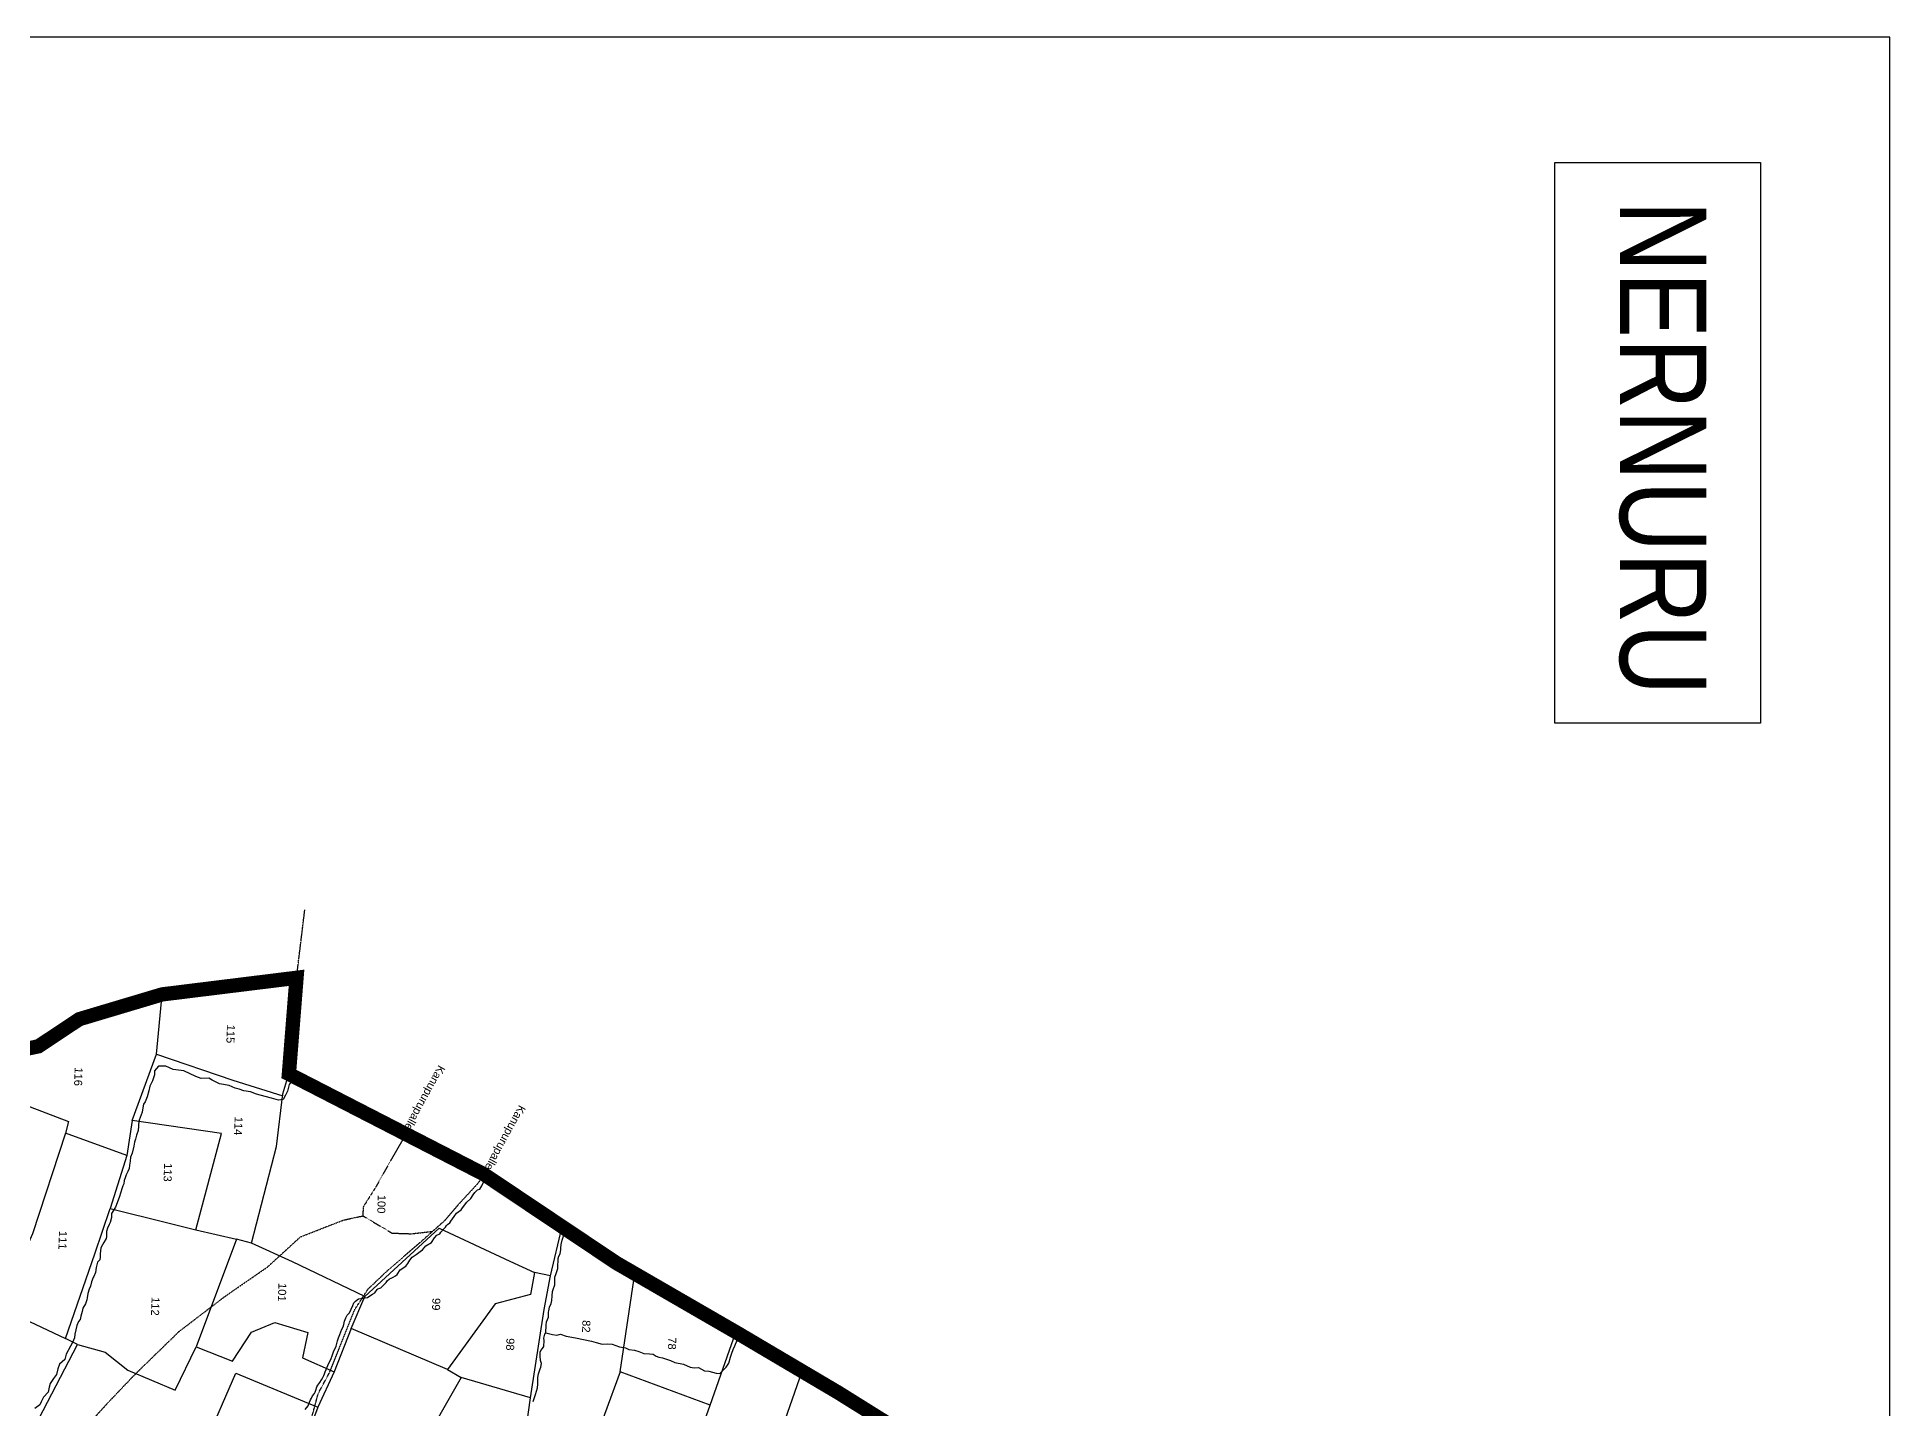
# Model space of a CAD drawing. Header units: inches. Extents: x 337143 to 343737, y 1590289 to 1599624.
# Drawn here: x 340848 to 343737, y 1597485 to 1599624 of the extents above; entities that cross this region are included whole.
import ezdxf

# ---------------------------------------------------------------- set-up
doc = ezdxf.new("R2010")
doc.units = ezdxf.units.IN
doc.header["$MEASUREMENT"] = 0
for name, pattern in [('ACAD_ISO03W100', [30, 12, -18]), ('ACAD_ISO07W100', [3, 0, -3]), ('BORDER', [1.75, 0.5, -0.25, 0.5, -0.25, 0, -0.25])]:
    doc.linetypes.add(name, pattern=pattern)
for name, color, linetype in [('C LINE COO', 6, 'Continuous'), ('NALA', 4, 'Continuous'), ('SURVEY_BND', 7, 'Continuous'), ('TITLEBLOCK', 7, 'Continuous')]:
    doc.layers.add(name, color=color, linetype=linetype)
doc.layers.add('FOOTPATH', color=150, linetype='ACAD_ISO07W100', lineweight=30)
doc.layers.add('VILL_BOUNDARY', color=6, linetype='BORDER', lineweight=30)
doc.styles.add('ARIALN', font='ARIALN.TTF')
doc.styles.get("Standard").update_dxf_attribs({"font": 'arial.ttf'})

msp = doc.modelspace()

# ---------------------------------------------------------------- linework, layer by layer
at = {"layer": 'C LINE COO', "color": 0}
msp.add_lwpolyline([(337143.2, 1599624.3), (337143.2, 1590289), (343736.8, 1590289), (343736.8, 1599624.3), (337143.2, 1599624.3)], dxfattribs=at)
msp.add_lwpolyline([(343534.7, 1599428.4), (343534.7, 1598554), (343214.1, 1598554), (343214.1, 1599428.4)], close=True, dxfattribs=at)
at = {"layer": 'FOOTPATH', "ltscale": 0.002}
for points in [[(341422.6, 1597913.4), (341398.6, 1597871.7), (341375.6, 1597830.6), (341355.8, 1597799.3), (341355.7, 1597785.8), (341401, 1597758.9), (341431.3, 1597757.9), (341464.3, 1597761.7)], [(341030.8, 1596970.9), (341076.2, 1596948.2), (341093.5, 1596938), (341105.9, 1596973), (341156.9, 1597091.5), (341173.7, 1597125.9), (341176, 1597176.5), (341205.7, 1597259.6), (341233.4, 1597353.3), (341274.8, 1597467.4), (341286, 1597508.9), (341303.9, 1597542), (341343.2, 1597640.1), (341363.7, 1597671.7), (341396.8, 1597703.1), (341445.4, 1597744.8), (341483.3, 1597778.7), (341505.2, 1597804.2), (341534.4, 1597835.8), (341545.3, 1597850.1)], [(340846.7, 1597372), (340895.8, 1597426), (340958.5, 1597494.8), (341000.8, 1597539.2), (341069.2, 1597605.7), (341140.9, 1597660.5), (341206.9, 1597706.1), (341258.4, 1597753.2), (341325.7, 1597779.4), (341355.7, 1597785.8)]]:
    msp.add_lwpolyline(points, dxfattribs=at)
at = {"layer": 'NALA'}
for points in [[(341621, 1597496.5), (341624.8, 1597507), (341628, 1597517.5), (341628.2, 1597523.3), (341628.4, 1597529.4), (341628.6, 1597533.7), (341629.3, 1597539.2), (341630.6, 1597542.4), (341631.8, 1597547.5), (341632.8, 1597549.9), (341634, 1597555.8), (341632.4, 1597560.1), (341631.8, 1597567), (341631.9, 1597573.3), (341633, 1597575.8), (341635.5, 1597579), (341636.6, 1597580.5), (341637.6, 1597582), (341638.2, 1597591.4), (341637.9, 1597595), (341639.2, 1597601.1), (341640.8, 1597603.5), (341641.2, 1597615.1), (341641.8, 1597620.7), (341645.2, 1597628), (341645.2, 1597635.6), (341645.3, 1597637.7), (341646.4, 1597643.6), (341649.4, 1597648.9), (341650.1, 1597653.6), (341650.5, 1597661), (341651.5, 1597668.1), (341652.4, 1597670.9), (341654.9, 1597678), (341655, 1597680.3), (341655.1, 1597690.1), (341656.8, 1597695.8), (341658, 1597699), (341659.5, 1597703.7), (341659.7, 1597709.3), (341659.9, 1597714.4), (341660, 1597719.5), (341661, 1597723.2), (341663.2, 1597726.8), (341664.1, 1597733.1), (341664.2, 1597735.5), (341664.7, 1597741.3), (341666.2, 1597747.7), (341668.6, 1597754.3), (341665.7, 1597760), (341664.9, 1597761.5), (341658.6, 1597767.2), (341646.9, 1597774.5), (341645.2, 1597777), (341641.6, 1597777.3), (341633.7, 1597782.3), (341627, 1597788.3), (341621.8, 1597791.6), (341614.9, 1597793.7), (341608, 1597798.8), (341600.9, 1597804.6), (341593.2, 1597807.5), (341585.1, 1597813.5), (341581.7, 1597818.4), (341570.6, 1597823.1), (341560.2, 1597830.8), (341549.7, 1597836.4), (341542.7, 1597841.4), (341532, 1597848.1), (341523.8, 1597850.6), (341518.3, 1597853.5), (341514.8, 1597857.1), (341506.2, 1597861), (341500.1, 1597863.6), (341493.3, 1597867.2), (341484.6, 1597875.4), (341475.7, 1597878), (341465.9, 1597883.1), (341461.7, 1597887.9), (341450.2, 1597892.6), (341442, 1597895.6), (341437.5, 1597898.2), (341431.8, 1597900.4), (341424.7, 1597903.3), (341418.9, 1597906.2), (341413.3, 1597908.4), (341407.4, 1597913.6), (341399.2, 1597915.8), (341391.9, 1597920.2), (341380.7, 1597927.3), (341371.7, 1597928.8), (341361.6, 1597934.1), (341354.8, 1597939.3), (341344.6, 1597943.9), (341336.1, 1597946.8), (341327.5, 1597950.8), (341322.5, 1597954.7), (341315.3, 1597958.3), (341305.7, 1597964.9), (341296.8, 1597970.1), (341290, 1597973.1), (341281.3, 1597974.7), (341273.2, 1597980.7), (341268.9, 1597988), (341257.4, 1597994.6), (341249.1, 1597997.5), (341243.7, 1597995.1), (341240.7, 1597990.6), (341237.9, 1597980.3), (341235, 1597974), (341231.5, 1597967.5), (341223.8, 1597966.5), (341213.1, 1597969.6), (341203.1, 1597972.1), (341189.7, 1597975.7), (341180.2, 1597979.2), (341169.8, 1597980.7), (341162.4, 1597983.2), (341156.2, 1597985), (341147, 1597988.9), (341131.8, 1597991.5), (341120.7, 1597997.2), (341115.2, 1598000.4), (341103.5, 1598000.2), (341094.9, 1598003.1), (341076.5, 1598012), (341068.3, 1598013.3), (341059.5, 1598013.9), (341048.3, 1598019.2), (341037, 1598019.1), (341030.5, 1598012), (341030.4, 1598005.7), (341027.5, 1597996.5), (341023.6, 1597988.2), (341021.8, 1597980.9), (341019.3, 1597971.4), (341015.9, 1597963.6), (341013.6, 1597959.8), (341012.3, 1597954.5), (341011.2, 1597947.7), (341006.9, 1597935.3), (341005.8, 1597928.1), (341005.7, 1597925.8), (341005.3, 1597918.7), (341002.8, 1597911.5), (341000.9, 1597905.6), (340999.7, 1597900.9), (340998.5, 1597894.7), (340995.6, 1597883.7), (340993.1, 1597877.2), (340992.8, 1597871.1), (340991.8, 1597865.1), (340990.9, 1597859.7), (340988.9, 1597855.2), (340986.4, 1597849.7), (340984.8, 1597845.3), (340983.4, 1597841.2), (340982.6, 1597835.7), (340981.4, 1597832.8), (340979.7, 1597828), (340978, 1597822.8), (340975.5, 1597814.3), (340969.9, 1597799.5), (340963.6, 1597789.7), (340963.4, 1597783.5), (340961.7, 1597775.7), (340960, 1597772.3), (340957.1, 1597766.4), (340955.9, 1597761.4), (340955.7, 1597757.9), (340955.9, 1597753.3), (340955.3, 1597750.6), (340951.5, 1597744.2), (340949.6, 1597740.6), (340946.7, 1597736.1), (340946.1, 1597726.8), (340945.8, 1597721.7), (340945.4, 1597717.4), (340941.8, 1597713.4), (340939.5, 1597705.4), (340938.7, 1597697.5), (340936, 1597691.4), (340935.1, 1597689.8), (340932.6, 1597682.8), (340930.6, 1597676.4), (340928.9, 1597671.6), (340928.9, 1597671.6), (340926.8, 1597664.6), (340926.8, 1597664.6), (340925.4, 1597657.8), (340924.9, 1597654.7), (340923.2, 1597648.7), (340919.1, 1597641.7), (340917.9, 1597636.9), (340915.8, 1597629.2), (340914.6, 1597624.1), (340912.2, 1597621.1), (340909.3, 1597614.8), (340906.4, 1597601.5), (340905.7, 1597595.5), (340902.8, 1597588.3), (340899.8, 1597582.5), (340893.1, 1597570), (340890.7, 1597561.7), (340882.3, 1597554.4), (340880, 1597547), (340877.9, 1597538.6), (340873.4, 1597532.1), (340868.1, 1597524.4), (340866.2, 1597518.5), (340864.6, 1597510.8), (340857.6, 1597502.8), (340854.1, 1597495.8), (340851.6, 1597491), (340844.2, 1597485.3)], [(341265.7, 1597483.9), (341270, 1597489.6), (341272.1, 1597495.3), (341273.9, 1597498.7), (341275.2, 1597501.5), (341276.9, 1597505), (341279.9, 1597509), (341281.1, 1597510.7), (341282.4, 1597513.9), (341283.9, 1597519.1), (341285.2, 1597521.6), (341288.7, 1597525.7), (341291.3, 1597530.1), (341293.2, 1597533.7), (341294.7, 1597537), (341295.7, 1597539.5), (341297, 1597542.5), (341298.5, 1597546.3), (341301, 1597552.4), (341302.8, 1597557), (341305.7, 1597562), (341308, 1597569.1), (341309.9, 1597573.9), (341313.8, 1597582.7), (341315.8, 1597591), (341317.6, 1597595.6), (341319.7, 1597600.7), (341321.4, 1597605.2), (341323, 1597609.2), (341324.6, 1597613), (341325.8, 1597616.3), (341327.1, 1597621.8), (341329.1, 1597626.9), (341331, 1597630.8), (341332.1, 1597632.2), (341334.8, 1597634.7), (341339.8, 1597645.8), (341341.7, 1597650.3), (341343.8, 1597653), (341348.6, 1597656.4), (341355.7, 1597657.7), (341363, 1597658.6), (341366.6, 1597660.9), (341370.7, 1597663.7), (341374, 1597666), (341377.7, 1597670.8), (341378.7, 1597672.2), (341383.8, 1597673.7), (341388, 1597678), (341391.7, 1597681.8), (341393.6, 1597684.7), (341397.1, 1597687.5), (341399.6, 1597688.9), (341402.6, 1597690.4), (341406.2, 1597692.2), (341408.8, 1597694.6), (341413.6, 1597701.4), (341422.4, 1597707.5), (341425.9, 1597711.4), (341428.9, 1597716.7), (341432.5, 1597721.4), (341438.6, 1597725.4), (341445, 1597730), (341448.7, 1597732.8), (341453.5, 1597739), (341462.5, 1597744.3), (341467.3, 1597751.6), (341470.9, 1597755.7), (341475.8, 1597758), (341477, 1597760.4), (341481.2, 1597765), (341484.2, 1597768.2), (341486.2, 1597770.7), (341487.5, 1597772.1), (341491.2, 1597775.1), (341492.8, 1597777.4), (341495.2, 1597781.3), (341497.7, 1597784.7), (341501.7, 1597790.2), (341505.4, 1597792.5), (341509, 1597795.1), (341510.9, 1597798.4), (341517.6, 1597807.2), (341524.1, 1597813), (341527.3, 1597818.4), (341530.2, 1597822.4), (341534.4, 1597826.6), (341537.7, 1597827.3), (341541.1, 1597832.6), (341543.6, 1597838.4), (341544.3, 1597840.2)], [(341640.8, 1597603.5), (341651.3, 1597600.9), (341658.1, 1597600), (341663.6, 1597601.2), (341672.3, 1597598.3), (341687.3, 1597595.8), (341712.1, 1597590.6), (341719.1, 1597588.4), (341728.6, 1597585.9), (341737.2, 1597586.1), (341744.2, 1597585.8), (341755.6, 1597581.3), (341765, 1597579.9), (341770.3, 1597577.3), (341779.2, 1597576.6), (341785.7, 1597574.1), (341793.9, 1597571.1), (341802.4, 1597570.8), (341808, 1597570.3), (341812.8, 1597567.2), (341817.3, 1597565.5), (341822.8, 1597564.3), (341827.6, 1597562.9), (341835.1, 1597560.4), (341841.9, 1597557), (341855.3, 1597554.5), (341866.1, 1597549.6), (341871.9, 1597548.8), (341878.7, 1597549.2), (341888.4, 1597544.1), (341895.2, 1597543.4), (341900.5, 1597542.1), (341906.6, 1597540.5), (341912.1, 1597539.8), (341922.3, 1597549.9), (341926, 1597556), (341928.6, 1597565.6), (341930.9, 1597571.8), (341933.1, 1597577.2), (341935.6, 1597583), (341937.7, 1597588.2), (341939.2, 1597591.1), (341939.2, 1597591.1), (341946.1, 1597593.2), (341951, 1597591.3), (341954.7, 1597589), (341957.8, 1597585.7), (341967.5, 1597578.6), (341972.9, 1597577.3), (341978.7, 1597575.6), (341983.7, 1597570.9), (341988.6, 1597566.8), (341993.3, 1597563.9), (342000.5, 1597560.7), (342003.6, 1597558.8), (342010.1, 1597554), (342019, 1597550.7), (342023.7, 1597549), (342029.8, 1597545.8), (342034.6, 1597540)]]:
    msp.add_lwpolyline(points, dxfattribs=at)
at = {"layer": 'SURVEY_BND'}
for points in [[(341034, 1598037.8), (341042.6, 1598131.2)], [(340995.9, 1597934.5), (341034, 1598037.8), (341152.6, 1597997.4), (341230.5, 1597973.1)], [(340672, 1597806.7), (340723.6, 1597998.9), (340896.7, 1597932.8), (340892.1, 1597914.9)], [(341358.6, 1597660.2), (341246, 1597713.9), (341181.7, 1597743.3), (341220.9, 1597893.9), (341230.8, 1597976.2), (341240.2, 1598007.1)], [(341095.2, 1597764.2), (341135.3, 1597914.3), (340995.9, 1597934.5), (340987.3, 1597880), (340961.5, 1597797.1)], [(340987.3, 1597880), (340892.1, 1597914.9), (340840.2, 1597757.9), (340789.1, 1597642.9), (340892.1, 1597594.7)], [(340910.5, 1597585), (340892.1, 1597594.7), (340937.6, 1597726.8), (340961.5, 1597797.1), (341051.5, 1597775.1), (341095.2, 1597764.2), (341158.7, 1597749.4)], [(341337.4, 1597610.1), (341358.6, 1597660.2), (341474.7, 1597766.7), (341584.9, 1597715), (341623.4, 1597697.5)], [(341644.3, 1597437.6), (341610.1, 1597453.8), (341616.9, 1597501.9), (341638, 1597639.7), (341648.1, 1597692.4), (341666.1, 1597769.1)], [(341181.7, 1597743.3), (341158.7, 1597749.4), (341095.7, 1597581.8), (341152.2, 1597559.1), (341181.9, 1597604.5), (341218.3, 1597619.7), (341269.7, 1597603.7), (341261.2, 1597564.5), (341310.6, 1597542.5)], [(341648.1, 1597692.4), (341623.4, 1597697.5), (341616.7, 1597663.3), (341561.9, 1597648.7), (341487.7, 1597546.1), (341508.6, 1597533.5)], [(341756.9, 1597542.6), (341779.6, 1597695.7)], [(341487.7, 1597546.1), (341337.4, 1597610.1), (341310.6, 1597542.5), (341285.1, 1597487.4), (341249.3, 1597390.8), (341324.3, 1597365.4), (341413.4, 1597332.3)], [(341897.2, 1597490.5), (341937.3, 1597604.5)], [(340866.7, 1597428.1), (340837.5, 1597444.1), (340910.5, 1597585), (340953.6, 1597573.1), (340989, 1597545.4), (341063.1, 1597514.2), (341095.7, 1597581.8)], [(341359.9, 1597174.9), (341356.1, 1597167.8), (341330.5, 1597181), (341262.2, 1597204.1), (341249.1, 1597211.8), (341176.7, 1597243.8), (341039.3, 1597306.9), (341069, 1597394.2), (341087.1, 1597437.7), (341109.3, 1597429.2), (341157.2, 1597540.7), (341285.1, 1597487.4)], [(341616.9, 1597501.9), (341508.6, 1597533.5), (341443.8, 1597419.7), (341534.4, 1597394.2), (341589.5, 1597376.3), (341619.2, 1597360.4)], [(341844.8, 1597342.7), (341897.2, 1597490.5), (341756.9, 1597542.6), (341707.8, 1597409.3), (341728.7, 1597399.5)], [(341950.2, 1597285.1), (341987.1, 1597390.4), (342040.6, 1597543.4)]]:
    msp.add_lwpolyline(points, dxfattribs=at)
at = {"layer": 'VILL_BOUNDARY'}
msp.add_lwpolyline([(341252.1, 1598157.1), (341265, 1598263)], dxfattribs=at)
at = {"layer": 'VILL_BOUNDARY', "color": 6, "linetype": 'ACAD_ISO03W100', "lineweight": -2, "ltscale": 3, "const_width": 22.3}
msp.add_lwpolyline([(340732.5, 1598025.6), (340849.8, 1598050.3), (340913.4, 1598092.6), (341042.6, 1598131.2), (341252.1, 1598157.1), (341240.2, 1598007.1), (341544, 1597850.9), (341750.7, 1597712.4), (341939.5, 1597603.2), (342097.3, 1597509.9), (342235.8, 1597423.4)], dxfattribs=at)

# ---------------------------------------------------------------- texts
at = {"layer": 'SURVEY_BND'}
for s, rotation, p in [('115', 268.028, (341143.7, 1598084.2)), ('116', 268.028, (340906.2, 1598017.6)), ('Kanupurupalle', 241.2252, (341473.7, 1598021.9)), ('114', 268.028, (341155.7, 1597940.6)), ('Kanupurupalle', 241.2252, (341599.3, 1597959.7)), ('113', 268.028, (341045.7, 1597868.3)), ('100', 268.028, (341378.9, 1597818.9)), ('111', 268.028, (340881.8, 1597762.6)), ('101', 268.028, (341224, 1597681.3)), ('112', 268.028, (341026.2, 1597659.4)), ('99', 268.028, (341464, 1597657.9)), ('82', 268.028, (341698, 1597623.4)), ('98', 268.028, (341579.5, 1597595.3)), ('78', 268.028, (341831.9, 1597596.7))]:
    msp.add_text(s, height=12.48, rotation=rotation, dxfattribs=at).set_placement(p)
at = {"layer": 'TITLEBLOCK', "color": 0, "extrusion": (0.004807, -0.000201441, 0.999988), "style": 'ARIALN'}
msp.add_text('NERNURU', height=134.79, rotation=270, dxfattribs=at).set_placement((343311.7, 1599369.6, 1328.1))

doc.saveas('drawing.dxf')
